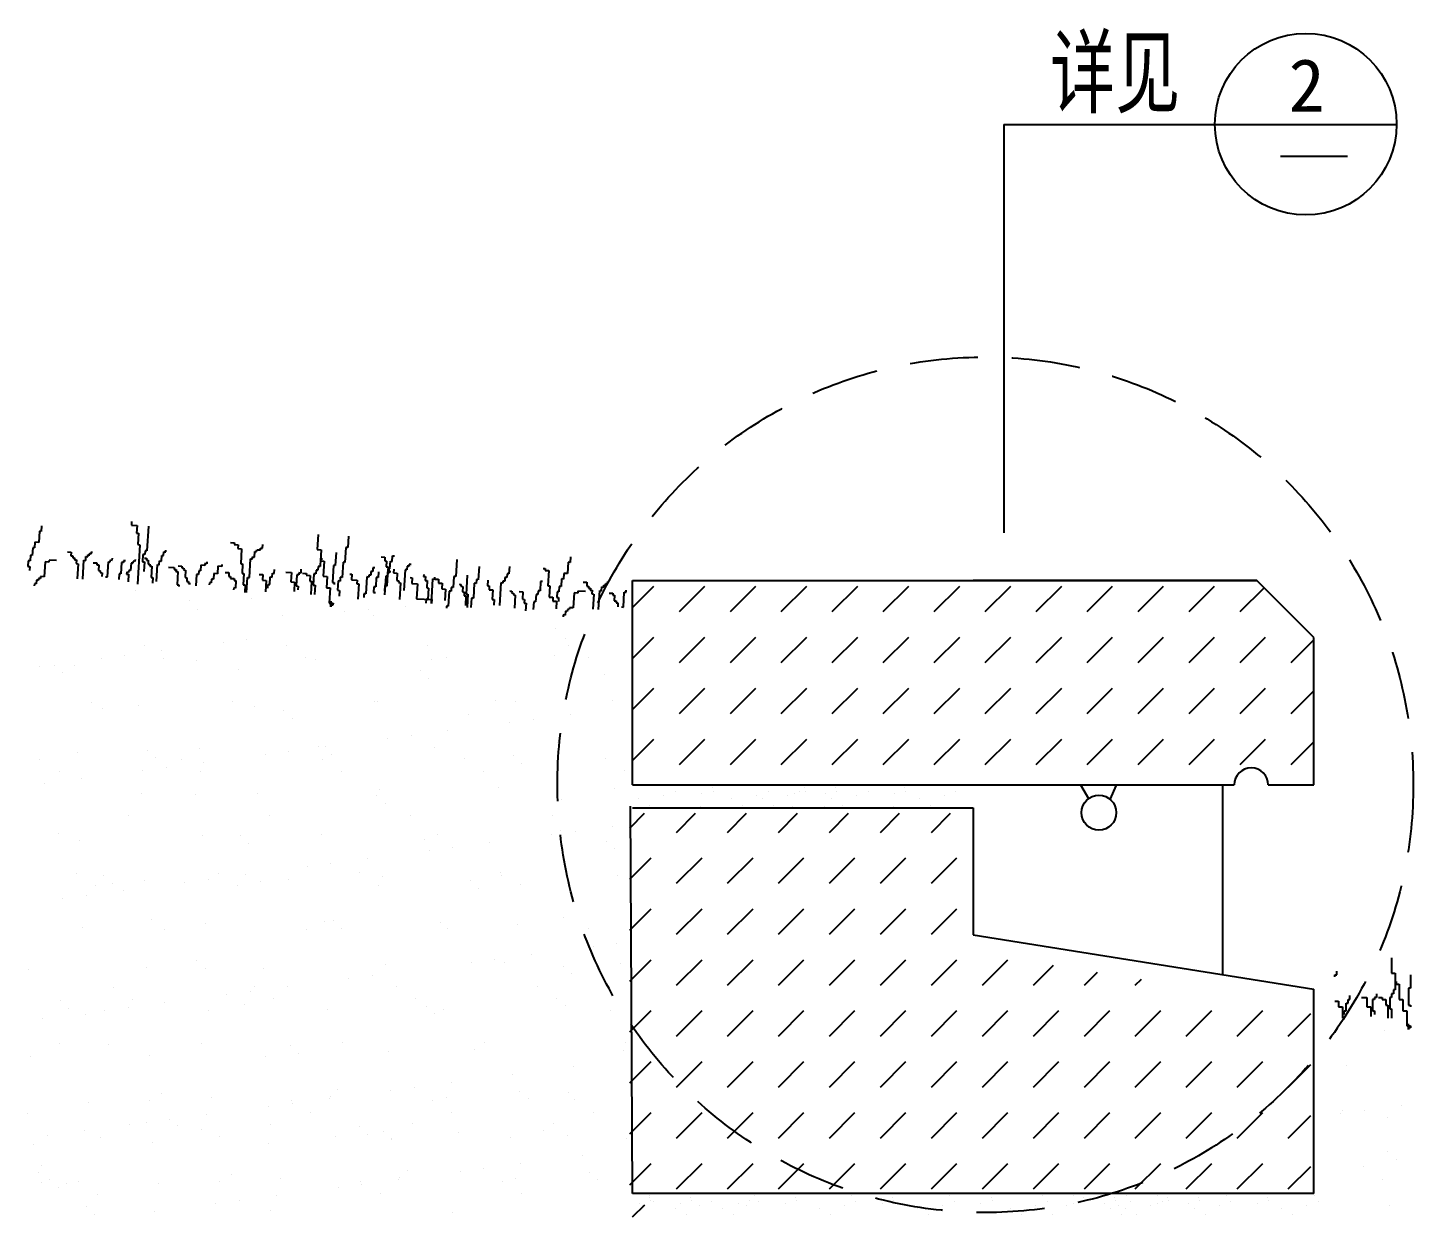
# Model space of a CAD drawing. Extents: x -43530 to -39330, y 16129 to 19047.
# Drawn here: x -41129 to -40519, y 17492 to 18015 of the extents above; entities that cross this region are included whole.
import ezdxf

# ---------------------------------------------------------------- set-up
doc = ezdxf.new("R2010")
doc.units = 0
doc.linetypes.add('DASHED', pattern=[0.75, 0.5, -0.25])
doc.layers.get('0').update_dxf_attribs({"linetype": 'CONTINUOUS'})
for name, color, linetype in [('LEVEL', 2, 'CONTINUOUS'), ('STAIR', 140, 'CONTINUOUS'), ('TEXT', 41, 'CONTINUOUS'), ('TREE', 3, 'CONTINUOUS')]:
    doc.layers.add(name, color=color, linetype=linetype)
doc.styles.add('STYLE1', font='SIMSUN.TTF', dxfattribs={"width": 0.7})

msp = doc.modelspace()

# ---------------------------------------------------------------- hatches: boundary and pattern name
at = {"layer": 'STAIR'}
h = msp.add_hatch(dxfattribs=at)
h.set_pattern_fill('DASH', color=256, scale=5, angle=45, style=0)
h.set_pattern_definition([(45, (1500, -270), (2e-15, 22.4506403), [15.875, -15.875])])
h.paths.add_polyline_path([(-40597.52, 17681.53, -1), (-40582.52, 17681.53), (-40562.52, 17681.53), (-40562.52, 17746.53), (-40587.52, 17771.53), (-40712.52, 17771.53), (-40862.52, 17771.53), (-40862.52, 17681.53)])
h = msp.add_hatch(dxfattribs=at)
h.set_pattern_fill('DASH', color=256, scale=5, angle=45, style=0)
h.set_pattern_definition([(45, (1498.758, -277.442), (2e-15, 22.4506403), [15.875, -15.875])])
h.paths.add_polyline_path([(-40713.76, 17607.96), (-40713.76, 17669.02), (-40863.76, 17669.02), (-40863.76, 17494.09), (-40563.76, 17494.09), (-40563.76, 17584.09)])

# ---------------------------------------------------------------- linework, layer by layer
at = {"color": 40, "linetype": 'BYBLOCK'}
for p, q in [((-40698.96, 17972.5), (-40698.96, 17792.67)), ((-40698.96, 17972.5), (-40526.03, 17972.5)), ((-40602.52, 17597.9), (-40602.52, 17681.53))]:
    msp.add_line(p, q, dxfattribs=at)
at = {"layer": 'LEVEL'}
for p, q in [((-40577.08, 17958.51), (-40547.61, 17958.51)), ((-40862.52, 17771.53), (-40587.52, 17771.53)), ((-40862.52, 17681.53), (-40862.52, 17771.53)), ((-40587.52, 17771.53), (-40712.52, 17771.53)), ((-40562.52, 17746.53), (-40587.52, 17771.53)), ((-40562.52, 17681.53), (-40562.52, 17746.53)), ((-40862.52, 17681.53), (-40597.52, 17681.53)), ((-40661.61, 17675.45), (-40665.08, 17681.43)), ((-40652.16, 17675.14), (-40649.32, 17681.43)), ((-40582.52, 17681.53), (-40562.52, 17681.53)), ((-40862.52, 17501.53), (-40863.34, 17672.1)), ((-40862.52, 17671.46), (-40712.52, 17671.46)), ((-40712.45, 17671.48), (-40712.52, 17615.41)), ((-40712.52, 17615.41), (-40562.52, 17591.53)), ((-40562.52, 17501.53), (-40562.52, 17591.53)), ((-40562.52, 17501.53), (-40862.52, 17501.53))]:
    msp.add_line(p, q, dxfattribs=at)
at = {"layer": 'LEVEL', "linetype": 'DASHED', "ltscale": 60}
msp.add_circle((-40707.13, 17681.59), 188.47, dxfattribs=at)
at = {"layer": 'LEVEL'}
msp.add_circle((-40657.12, 17669.31), 7.67, dxfattribs=at)
msp.add_arc((-40590.02, 17681.53), 7.5, 0, 180, dxfattribs=at)
at = {"layer": 'STAIR', "linetype": 'CONTINUOUS'}
for p, q in [((-40845.6, 17681.14), (-40845.6, 17681.14)), ((-40843.54, 17678.62), (-40843.54, 17678.62)), ((-40827.49, 17680.51), (-40827.49, 17680.51)), ((-40827.07, 17678.84), (-40827.07, 17678.84)), ((-40804.9, 17681.14), (-40804.9, 17681.14)), ((-40802.85, 17678.62), (-40802.85, 17678.62)), ((-40791.11, 17681.14), (-40791.11, 17681.14)), ((-40789.06, 17678.62), (-40789.06, 17678.62)), ((-40786.8, 17680.51), (-40786.8, 17680.51)), ((-40786.37, 17678.84), (-40786.37, 17678.84)), ((-40773, 17680.51), (-40773, 17680.51)), ((-40772.58, 17678.84), (-40772.58, 17678.84)), ((-40760.76, 17681.14), (-40760.76, 17681.14)), ((-40758.71, 17678.62), (-40758.71, 17678.62)), ((-40742.66, 17680.51), (-40742.66, 17680.51)), ((-40742.23, 17678.84), (-40742.23, 17678.84)), ((-40722.14, 17681.14), (-40722.14, 17681.14)), ((-40720.09, 17678.62), (-40720.09, 17678.62)), ((-40859.74, 17675.68), (-40859.74, 17675.68)), ((-40854.89, 17672.67), (-40854.89, 17672.67)), ((-40848.79, 17676.98), (-40848.79, 17676.98)), ((-40831.95, 17677.76), (-40831.95, 17677.76)), ((-40819.04, 17675.68), (-40819.04, 17675.68)), ((-40814.2, 17672.67), (-40814.2, 17672.67)), ((-40808.1, 17676.98), (-40808.1, 17676.98)), ((-40805.25, 17675.68), (-40805.25, 17675.68)), ((-40800.41, 17672.67), (-40800.41, 17672.67)), ((-40794.31, 17676.98), (-40794.31, 17676.98)), ((-40791.26, 17677.76), (-40791.26, 17677.76)), ((-40777.46, 17677.76), (-40777.46, 17677.76)), ((-40774.9, 17675.68), (-40774.9, 17675.68)), ((-40770.06, 17672.67), (-40770.06, 17672.67)), ((-40763.96, 17676.98), (-40763.96, 17676.98)), ((-40747.12, 17677.76), (-40747.12, 17677.76)), ((-40736.28, 17675.68), (-40736.28, 17675.68)), ((-40731.44, 17672.67), (-40731.44, 17672.67)), ((-40725.34, 17676.98), (-40725.34, 17676.98)), ((-40832.57, 17672.01), (-40832.57, 17672.01)), ((-40791.88, 17672.01), (-40791.88, 17672.01)), ((-40778.09, 17672.01), (-40778.09, 17672.01)), ((-40747.74, 17672.01), (-40747.74, 17672.01)), ((-40859.41, 17497.16), (-40859.41, 17497.16)), ((-40858.33, 17496.38), (-40858.33, 17496.38)), ((-40855.13, 17500.54), (-40855.13, 17500.54)), ((-40854.96, 17499.91), (-40854.96, 17499.91)), ((-40854.53, 17498.24), (-40854.53, 17498.24)), ((-40853.08, 17498.02), (-40853.08, 17498.02)), ((-40841.48, 17497.16), (-40841.48, 17497.16)), ((-40837.02, 17499.91), (-40837.02, 17499.91)), ((-40836.6, 17498.24), (-40836.6, 17498.24)), ((-40832.81, 17496.38), (-40832.81, 17496.38)), ((-40827.56, 17498.02), (-40827.56, 17498.02)), ((-40815.96, 17497.16), (-40815.96, 17497.16)), ((-40812.12, 17496.38), (-40812.12, 17496.38)), ((-40811.08, 17498.24), (-40811.08, 17498.24)), ((-40808.92, 17500.54), (-40808.92, 17500.54)), ((-40806.87, 17498.02), (-40806.87, 17498.02)), ((-40795.27, 17497.16), (-40795.27, 17497.16)), ((-40790.81, 17499.91), (-40790.81, 17499.91)), ((-40790.39, 17498.24), (-40790.39, 17498.24)), ((-40769.35, 17496.38), (-40769.35, 17496.38)), ((-40766.16, 17500.54), (-40766.16, 17500.54)), ((-40764.11, 17498.02), (-40764.11, 17498.02)), ((-40752.51, 17497.16), (-40752.51, 17497.16)), ((-40748.05, 17499.91), (-40748.05, 17499.91)), ((-40747.63, 17498.24), (-40747.63, 17498.24)), ((-40725.9, 17496.38), (-40725.9, 17496.38)), ((-40722.71, 17500.54), (-40722.71, 17500.54)), ((-40720.65, 17498.02), (-40720.65, 17498.02)), ((-40709.06, 17497.16), (-40709.06, 17497.16)), ((-40704.6, 17499.91), (-40704.6, 17499.91)), ((-40704.18, 17498.24), (-40704.18, 17498.24)), ((-40685.21, 17496.38), (-40685.21, 17496.38)), ((-40682.01, 17500.54), (-40682.01, 17500.54)), ((-40679.96, 17498.02), (-40679.96, 17498.02)), ((-40671.42, 17496.38), (-40671.42, 17496.38)), ((-40668.37, 17497.16), (-40668.37, 17497.16)), ((-40668.22, 17500.54), (-40668.22, 17500.54)), ((-40666.17, 17498.02), (-40666.17, 17498.02)), ((-40663.91, 17499.91), (-40663.91, 17499.91)), ((-40663.49, 17498.24), (-40663.49, 17498.24)), ((-40654.57, 17497.16), (-40654.57, 17497.16)), ((-40650.11, 17499.91), (-40650.11, 17499.91)), ((-40649.69, 17498.24), (-40649.69, 17498.24)), ((-40648.34, 17496.38), (-40648.34, 17496.38)), ((-40645.15, 17500.54), (-40645.15, 17500.54)), ((-40643.1, 17498.02), (-40643.1, 17498.02)), ((-40634.55, 17496.38), (-40634.55, 17496.38)), ((-40631.5, 17497.16), (-40631.5, 17497.16)), ((-40631.35, 17500.54), (-40631.35, 17500.54)), ((-40629.3, 17498.02), (-40629.3, 17498.02)), ((-40627.04, 17499.91), (-40627.04, 17499.91)), ((-40626.62, 17498.24), (-40626.62, 17498.24)), ((-40617.71, 17497.16), (-40617.71, 17497.16)), ((-40613.25, 17499.91), (-40613.25, 17499.91)), ((-40612.82, 17498.24), (-40612.82, 17498.24)), ((-40604.2, 17496.38), (-40604.2, 17496.38)), ((-40601.01, 17500.54), (-40601.01, 17500.54)), ((-40598.95, 17498.02), (-40598.95, 17498.02)), ((-40587.36, 17497.16), (-40587.36, 17497.16)), ((-40582.9, 17499.91), (-40582.9, 17499.91)), ((-40582.48, 17498.24), (-40582.48, 17498.24)), ((-40565.58, 17496.38), (-40565.58, 17496.38)), ((-40562.38, 17500.54), (-40562.38, 17500.54)), ((-40560.33, 17498.02), (-40560.33, 17498.02)), ((-40843.75, 17495.09), (-40843.75, 17495.09)), ((-40838.91, 17492.07), (-40838.91, 17492.07)), ((-40823.06, 17495.09), (-40823.06, 17495.09)), ((-40818.22, 17492.07), (-40818.22, 17492.07)), ((-40780.3, 17495.09), (-40780.3, 17495.09)), ((-40775.45, 17492.07), (-40775.45, 17492.07)), ((-40736.85, 17495.09), (-40736.85, 17495.09)), ((-40732, 17492.07), (-40732, 17492.07)), ((-40696.15, 17495.09), (-40696.15, 17495.09)), ((-40691.31, 17492.07), (-40691.31, 17492.07)), ((-40682.36, 17495.09), (-40682.36, 17495.09)), ((-40677.52, 17492.07), (-40677.52, 17492.07)), ((-40652.01, 17495.09), (-40652.01, 17495.09)), ((-40647.17, 17492.07), (-40647.17, 17492.07)), ((-40645.49, 17495.09), (-40645.49, 17495.09)), ((-40640.65, 17492.07), (-40640.65, 17492.07)), ((-40615.15, 17495.09), (-40615.15, 17495.09)), ((-40610.3, 17492.07), (-40610.3, 17492.07)), ((-40576.52, 17495.09), (-40576.52, 17495.09)), ((-40571.68, 17492.07), (-40571.68, 17492.07))]:
    msp.add_line(p, q, dxfattribs=at)
at = {"layer": 'STAIR'}
msp.add_line((-40862.52, 17491.19), (-40857.17, 17496.53), dxfattribs=at)
at = {"layer": 'TEXT', "linetype": 'CONTINUOUS'}
msp.add_circle((-40566.03, 17972.67), 40, dxfattribs=at)
at = {"layer": 'TREE', "linetype": 'CONTINUOUS'}
for p, q in [((-41122.77, 17795.74), (-41122.92, 17793.25)), ((-41083.14, 17797.58), (-41083.24, 17795.92)), ((-41083.24, 17795.92), (-41080.75, 17795.77)), ((-41080.75, 17795.77), (-41080.94, 17792.45)), ((-41075.76, 17795.48), (-41076.39, 17784.69)), ((-41125.7, 17788.42), (-41125.85, 17785.94)), ((-41124.04, 17788.33), (-41125.7, 17788.42)), ((-41123.75, 17793.3), (-41124.04, 17788.33)), ((-41122.92, 17793.25), (-41123.75, 17793.3)), ((-41080.94, 17792.45), (-41080.11, 17792.4)), ((-41080.11, 17792.4), (-41080.4, 17787.43)), ((-41039.51, 17788.35), (-41037.85, 17788.26)), ((-41037.85, 17788.26), (-41037.89, 17787.43)), ((-41000.96, 17791.91), (-41001.35, 17785.28)), ((-40987.67, 17791.13), (-40987.96, 17786.16)), ((-41127.7, 17782.72), (-41127.85, 17780.23)), ((-41126.87, 17782.67), (-41127.7, 17782.72)), ((-41126.68, 17785.98), (-41126.87, 17782.67)), ((-41125.85, 17785.94), (-41126.68, 17785.98)), ((-41111.43, 17784.26), (-41109.77, 17784.16)), ((-41109.77, 17784.16), (-41109.86, 17782.5)), ((-41109.86, 17782.5), (-41109.03, 17782.45)), ((-41109.03, 17782.45), (-41109.08, 17781.62)), ((-41103.32, 17780.45), (-41103.22, 17782.11)), ((-41103.22, 17782.11), (-41102.39, 17782.06)), ((-41102.39, 17782.06), (-41102.34, 17782.89)), ((-41102.34, 17782.89), (-41101.51, 17782.84)), ((-41101.51, 17782.84), (-41101.46, 17783.67)), ((-41101.46, 17783.67), (-41100.63, 17783.62)), ((-41100.63, 17783.62), (-41100.58, 17784.45)), ((-41079.57, 17787.38), (-41080.59, 17769.96)), ((-41080.4, 17787.43), (-41079.57, 17787.38)), ((-41078.15, 17783.13), (-41078.35, 17779.82)), ((-41077.32, 17783.08), (-41078.15, 17783.13)), ((-41077.23, 17784.74), (-41077.32, 17783.08)), ((-41076.39, 17784.69), (-41077.23, 17784.74)), ((-41069.99, 17780.16), (-41069.85, 17782.65)), ((-41069.85, 17782.65), (-41069.02, 17782.6)), ((-41069.02, 17782.6), (-41068.92, 17784.26)), ((-41068.92, 17784.26), (-41068.09, 17784.21)), ((-41068.09, 17784.21), (-41068.04, 17785.04)), ((-41037.89, 17787.43), (-41036.23, 17787.33)), ((-41036.23, 17787.33), (-41036.33, 17785.67)), ((-41036.33, 17785.67), (-41034.67, 17785.57)), ((-41034.67, 17785.57), (-41035.06, 17778.94)), ((-41029.05, 17781.91), (-41028.9, 17784.4)), ((-41028.9, 17784.4), (-41028.07, 17784.35)), ((-41028.07, 17784.35), (-41028.02, 17785.18)), ((-41028.02, 17785.18), (-41026.36, 17785.08)), ((-41026.36, 17785.08), (-41026.31, 17785.91)), ((-41026.31, 17785.91), (-41025.48, 17785.87)), ((-41025.48, 17785.87), (-41025.39, 17787.52)), ((-41001.35, 17785.28), (-40999.69, 17785.18)), ((-40999.69, 17785.18), (-40999.98, 17780.21)), ((-40993.09, 17783.96), (-40993.43, 17778.16)), ((-40988.79, 17786.21), (-40989.18, 17779.57)), ((-40987.96, 17786.16), (-40988.79, 17786.21)), ((-40968.32, 17780.01), (-40968.17, 17782.5)), ((-40968.17, 17782.5), (-40967.34, 17782.45)), ((-41128.68, 17780.28), (-41128.83, 17777.79)), ((-41128.83, 17777.79), (-41128, 17777.74)), ((-41127.85, 17780.23), (-41128.68, 17780.28)), ((-41128, 17777.74), (-41128.09, 17776.08)), ((-41121.21, 17779.84), (-41121.6, 17773.2)), ((-41119.54, 17779.74), (-41121.21, 17779.84)), ((-41119.5, 17780.57), (-41119.54, 17779.74)), ((-41116.17, 17780.37), (-41119.5, 17780.57)), ((-41109.08, 17781.62), (-41108.25, 17781.57)), ((-41108.25, 17781.57), (-41108.3, 17780.74)), ((-41108.3, 17780.74), (-41107.47, 17780.69)), ((-41107.47, 17780.69), (-41107.57, 17779.04)), ((-41107.57, 17779.04), (-41106.74, 17778.99)), ((-41106.74, 17778.99), (-41107.13, 17772.35)), ((-41104.63, 17772.2), (-41104.15, 17780.5)), ((-41104.15, 17780.5), (-41103.32, 17780.45)), ((-41100.04, 17779.43), (-41098.38, 17779.33)), ((-41098.38, 17779.33), (-41098.43, 17778.5)), ((-41098.43, 17778.5), (-41097.6, 17778.45)), ((-41097.6, 17778.45), (-41097.74, 17775.96)), ((-41093.74, 17773.23), (-41093.35, 17779.86)), ((-41093.35, 17779.86), (-41092.52, 17779.82)), ((-41092.52, 17779.82), (-41092.47, 17780.65)), ((-41092.47, 17780.65), (-41091.64, 17780.6)), ((-41091.64, 17780.6), (-41091.59, 17781.43)), ((-41087.53, 17779.52), (-41087.83, 17774.55)), ((-41086.7, 17779.47), (-41087.53, 17779.52)), ((-41086.65, 17780.3), (-41086.7, 17779.47)), ((-41085.82, 17780.25), (-41086.65, 17780.3)), ((-41084.41, 17776.01), (-41084.45, 17775.18)), ((-41083.58, 17775.96), (-41084.41, 17776.01)), ((-41083.38, 17779.28), (-41083.58, 17775.96)), ((-41082.55, 17779.23), (-41083.38, 17779.28)), ((-41082.5, 17780.06), (-41082.55, 17779.23)), ((-41081.67, 17780.01), (-41082.5, 17780.06)), ((-41081.62, 17780.84), (-41081.67, 17780.01)), ((-41078.35, 17779.82), (-41077.52, 17779.77)), ((-41077.52, 17779.77), (-41077.76, 17775.62)), ((-41077.42, 17781.43), (-41076.59, 17781.38)), ((-41076.59, 17781.38), (-41076.64, 17780.55)), ((-41076.64, 17780.55), (-41075.81, 17780.5)), ((-41075.81, 17780.5), (-41075.91, 17778.84)), ((-41075.91, 17778.84), (-41075.07, 17778.79)), ((-41075.07, 17778.79), (-41075.12, 17777.96)), ((-41075.12, 17777.96), (-41074.29, 17777.91)), ((-41074.29, 17777.91), (-41074.59, 17772.94)), ((-41072.19, 17771.13), (-41071.75, 17778.6)), ((-41071.75, 17778.6), (-41070.92, 17778.55)), ((-41070.92, 17778.55), (-41070.82, 17780.21)), ((-41070.82, 17780.21), (-41069.99, 17780.16)), ((-41066.82, 17777.47), (-41064.33, 17777.33)), ((-41064.33, 17777.33), (-41064.37, 17776.5)), ((-41064.37, 17776.5), (-41063.54, 17776.45)), ((-41063.54, 17776.45), (-41063.59, 17775.62)), ((-41062.62, 17778.06), (-41060.95, 17777.96)), ((-41060.95, 17777.96), (-41061, 17777.13)), ((-41061, 17777.13), (-41060.17, 17777.08)), ((-41060.17, 17777.08), (-41060.22, 17776.25)), ((-41060.22, 17776.25), (-41059.39, 17776.21)), ((-41059.39, 17776.21), (-41059.59, 17772.89)), ((-41052.6, 17778.3), (-41052.75, 17775.81)), ((-41050.94, 17778.21), (-41052.6, 17778.3)), ((-41050.89, 17779.03), (-41050.94, 17778.21)), ((-41050.06, 17778.99), (-41050.89, 17779.03)), ((-41050.01, 17779.82), (-41050.06, 17778.99)), ((-41045.12, 17777.86), (-41045.32, 17774.55)), ((-41043.46, 17777.77), (-41045.12, 17777.86)), ((-41043.41, 17778.6), (-41043.46, 17777.77)), ((-41035.06, 17778.94), (-41034.23, 17778.89)), ((-41034.23, 17778.89), (-41034.47, 17774.74)), ((-41031.25, 17772.89), (-41030.76, 17781.18)), ((-41030.76, 17781.18), (-41029.93, 17781.13)), ((-41029.93, 17781.13), (-41029.88, 17781.96)), ((-41029.88, 17781.96), (-41029.05, 17781.91)), ((-41020.3, 17774.74), (-41020.21, 17776.4)), ((-41008.53, 17776.55), (-41008.63, 17774.89)), ((-41001.88, 17776.16), (-41001.98, 17774.5)), ((-41001.05, 17776.11), (-41001.88, 17776.16)), ((-41000.96, 17777.77), (-41001.05, 17776.11)), ((-41000.12, 17777.72), (-41000.96, 17777.77)), ((-40999.93, 17781.03), (-41000.12, 17777.72)), ((-40999.98, 17780.21), (-40998.32, 17780.11)), ((-40999.1, 17780.99), (-40999.93, 17781.03)), ((-40998.32, 17780.11), (-40998.71, 17773.47)), ((-40994.26, 17778.2), (-40994.7, 17770.74)), ((-40993.43, 17778.16), (-40994.26, 17778.2)), ((-40990.01, 17779.62), (-40990.4, 17772.98)), ((-40989.18, 17779.57), (-40990.01, 17779.62)), ((-40976.82, 17777.18), (-40976.92, 17775.52)), ((-40975.99, 17777.13), (-40976.82, 17777.18)), ((-40973.2, 17781.96), (-40971.54, 17781.86)), ((-40971.54, 17781.86), (-40971.64, 17780.2)), ((-40971.64, 17780.2), (-40970.81, 17780.16)), ((-40970.81, 17780.16), (-40970.96, 17777.67)), ((-40970.96, 17777.67), (-40970.13, 17777.62)), ((-40970.61, 17769.32), (-40970.17, 17776.79)), ((-40970.13, 17777.62), (-40970.22, 17775.96)), ((-40970.17, 17776.79), (-40969.34, 17776.74)), ((-40969.34, 17776.74), (-40969.15, 17780.06)), ((-40969.15, 17780.06), (-40968.32, 17780.01)), ((-40967.68, 17776.64), (-40967.78, 17774.98)), ((-40962.7, 17776.35), (-40963.23, 17767.23)), ((-40961.87, 17776.3), (-40962.7, 17776.35)), ((-40961.77, 17777.96), (-40961.87, 17776.3)), ((-40960.94, 17777.91), (-40961.77, 17777.96)), ((-40960.89, 17778.74), (-40960.94, 17777.91)), ((-40960.06, 17778.69), (-40960.89, 17778.74)), ((-40939.93, 17780.84), (-40940.37, 17773.37)), ((-40930.11, 17777.76), (-40930.45, 17771.96)), ((-40916.77, 17777.81), (-40916.97, 17774.5)), ((-40901.82, 17776.94), (-40900.99, 17776.89)), ((-40900.99, 17776.89), (-40901.04, 17776.06)), ((-40901.04, 17776.06), (-40899.38, 17775.96)), ((-40890.83, 17779.62), (-40891.12, 17774.64)), ((-40890, 17779.57), (-40890.83, 17779.62)), ((-40889.85, 17782.06), (-40890, 17779.57)), ((-41125.94, 17770.13), (-41125.99, 17769.3)), ((-41125.11, 17770.08), (-41125.94, 17770.13)), ((-41125.02, 17771.74), (-41125.11, 17770.08)), ((-41124.18, 17771.69), (-41125.02, 17771.74)), ((-41124.14, 17772.52), (-41124.18, 17771.69)), ((-41123.31, 17772.47), (-41124.14, 17772.52)), ((-41123.26, 17773.3), (-41123.31, 17772.47)), ((-41121.6, 17773.2), (-41123.26, 17773.3)), ((-41097.74, 17775.96), (-41096.91, 17775.91)), ((-41096.91, 17775.91), (-41096.96, 17775.08)), ((-41096.96, 17775.08), (-41096.13, 17775.03)), ((-41096.13, 17775.03), (-41096.23, 17773.38)), ((-41094.57, 17773.28), (-41093.74, 17773.23)), ((-41088.66, 17774.6), (-41088.8, 17772.11)), ((-41087.83, 17774.55), (-41088.66, 17774.6)), ((-41085.29, 17775.23), (-41085.33, 17774.4)), ((-41085.33, 17774.4), (-41084.5, 17774.35)), ((-41084.45, 17775.18), (-41085.29, 17775.23)), ((-41084.5, 17774.35), (-41084.7, 17771.03)), ((-41074.59, 17772.94), (-41073.75, 17772.89)), ((-41073.75, 17772.89), (-41073.9, 17770.4)), ((-41063.59, 17775.62), (-41062.76, 17775.57)), ((-41062.76, 17775.57), (-41063.1, 17769.76)), ((-41059.59, 17772.89), (-41058.76, 17772.84)), ((-41058.76, 17772.84), (-41058.85, 17771.18)), ((-41058.85, 17771.18), (-41058.02, 17771.13)), ((-41058.02, 17771.13), (-41058.07, 17770.3)), ((-41058.07, 17770.3), (-41057.24, 17770.25)), ((-41054.5, 17774.25), (-41054.8, 17769.28)), ((-41053.67, 17774.2), (-41054.5, 17774.25)), ((-41053.58, 17775.86), (-41053.67, 17774.2)), ((-41052.75, 17775.81), (-41053.58, 17775.86)), ((-41048.88, 17770.59), (-41048.93, 17769.76)), ((-41048.05, 17770.55), (-41048.88, 17770.59)), ((-41047.96, 17772.2), (-41048.05, 17770.55)), ((-41047.13, 17772.16), (-41047.96, 17772.2)), ((-41046.98, 17774.64), (-41047.13, 17772.16)), ((-41045.32, 17774.55), (-41046.98, 17774.64)), ((-41041.95, 17775.18), (-41040.29, 17775.08)), ((-41040.29, 17775.08), (-41040.38, 17773.42)), ((-41040.38, 17773.42), (-41039.55, 17773.37)), ((-41039.55, 17773.37), (-41039.6, 17772.55)), ((-41039.6, 17772.55), (-41037.94, 17772.45)), ((-41037.94, 17772.45), (-41037.99, 17771.62)), ((-41037.99, 17771.62), (-41037.16, 17771.57)), ((-41037.16, 17771.57), (-41037.35, 17768.25)), ((-41034.47, 17774.74), (-41033.64, 17774.69)), ((-41033.64, 17774.69), (-41033.93, 17769.72)), ((-41032.47, 17766.3), (-41032.08, 17772.94)), ((-41032.08, 17772.94), (-41031.25, 17772.89)), ((-41027, 17774.3), (-41025.34, 17774.2)), ((-41025.34, 17774.2), (-41025.48, 17771.72)), ((-41025.48, 17771.72), (-41023.82, 17771.62)), ((-41023.82, 17771.62), (-41024.11, 17766.64)), ((-41023.18, 17768.25), (-41023.09, 17769.91)), ((-41023.09, 17769.91), (-41022.26, 17769.86)), ((-41022.26, 17769.86), (-41022.06, 17773.18)), ((-41022.06, 17773.18), (-41021.23, 17773.13)), ((-41021.23, 17773.13), (-41021.13, 17774.79)), ((-41021.13, 17774.79), (-41020.3, 17774.74)), ((-41015.27, 17775.28), (-41012.78, 17775.13)), ((-41012.78, 17775.13), (-41013.02, 17770.98)), ((-41013.02, 17770.98), (-41011.36, 17770.89)), ((-41011.36, 17770.89), (-41011.6, 17766.74)), ((-41010.34, 17774.16), (-41010.63, 17769.18)), ((-41009.51, 17774.11), (-41010.34, 17774.16)), ((-41009.46, 17774.94), (-41009.51, 17774.11)), ((-41008.63, 17774.89), (-41009.46, 17774.94)), ((-41007.8, 17774.84), (-41006.13, 17774.74)), ((-41006.13, 17774.74), (-41006.18, 17773.91)), ((-41006.18, 17773.91), (-41004.52, 17773.81)), ((-41004.52, 17773.81), (-41004.67, 17771.33)), ((-41004.67, 17771.33), (-41003.84, 17771.28)), ((-41003.84, 17771.28), (-41004.18, 17765.47)), ((-41002.81, 17774.55), (-41003.1, 17769.57)), ((-41001.98, 17774.5), (-41002.81, 17774.55)), ((-40998.71, 17773.47), (-40997.05, 17773.37)), ((-40997.05, 17773.37), (-40997.34, 17768.4)), ((-40994.7, 17770.74), (-40993.87, 17770.69)), ((-40993.87, 17770.69), (-40993.92, 17769.86)), ((-40992.16, 17771.42), (-40992.4, 17767.28)), ((-40991.33, 17771.37), (-40992.16, 17771.42)), ((-40991.23, 17773.03), (-40991.33, 17771.37)), ((-40990.4, 17772.98), (-40991.23, 17773.03)), ((-40986.98, 17774.45), (-40986.15, 17774.4)), ((-40986.15, 17774.4), (-40986.3, 17771.91)), ((-40986.3, 17771.91), (-40983.81, 17771.76)), ((-40983.81, 17771.76), (-40983.9, 17770.11)), ((-40983.9, 17770.11), (-40983.07, 17770.06)), ((-40983.07, 17770.06), (-40983.46, 17763.42)), ((-40979.55, 17773.18), (-40979.99, 17765.71)), ((-40978.72, 17773.13), (-40979.55, 17773.18)), ((-40978.68, 17773.96), (-40978.72, 17773.13)), ((-40977.84, 17773.91), (-40978.68, 17773.96)), ((-40977.75, 17775.57), (-40977.84, 17773.91)), ((-40976.92, 17775.52), (-40977.75, 17775.57)), ((-40975.4, 17772.94), (-40975.64, 17768.79)), ((-40974.57, 17772.89), (-40975.4, 17772.94)), ((-40974.42, 17775.37), (-40974.57, 17772.89)), ((-40971.2, 17773.52), (-40971.69, 17765.23)), ((-40970.37, 17773.47), (-40971.2, 17773.52)), ((-40970.27, 17775.13), (-40970.37, 17773.47)), ((-40969.44, 17775.08), (-40970.27, 17775.13)), ((-40970.22, 17775.96), (-40969.39, 17775.91)), ((-40969.39, 17775.91), (-40969.44, 17775.08)), ((-40967.78, 17774.98), (-40966.12, 17774.89)), ((-40966.12, 17774.89), (-40966.31, 17771.57)), ((-40966.31, 17771.57), (-40965.48, 17771.52)), ((-40965.48, 17771.52), (-40965.53, 17770.69)), ((-40965.53, 17770.69), (-40964.7, 17770.64)), ((-40964.7, 17770.64), (-40965.14, 17763.18)), ((-40960.4, 17772.89), (-40959.57, 17772.84)), ((-40959.57, 17772.84), (-40959.72, 17770.35)), ((-40959.72, 17770.35), (-40957.23, 17770.2)), ((-40957.23, 17770.2), (-40957.62, 17763.57)), ((-40954.49, 17774.2), (-40954.54, 17773.37)), ((-40954.54, 17773.37), (-40953.71, 17773.33)), ((-40953.71, 17773.33), (-40953.81, 17771.67)), ((-40953.81, 17771.67), (-40952.98, 17771.62)), ((-40952.98, 17771.62), (-40953.17, 17768.3)), ((-40951.07, 17761.52), (-40950.43, 17772.3)), ((-40950.43, 17772.3), (-40949.6, 17772.25)), ((-40949.6, 17772.25), (-40949.56, 17773.08)), ((-40949.6, 17772.25), (-40947.94, 17772.15)), ((-40947.94, 17772.15), (-40948.04, 17770.5)), ((-40948.04, 17770.5), (-40946.38, 17770.4)), ((-40946.38, 17770.4), (-40946.52, 17767.91)), ((-40941.2, 17773.42), (-40941.49, 17768.45)), ((-40940.37, 17773.37), (-40941.2, 17773.42)), ((-40938.9, 17769.96), (-40938.07, 17769.91)), ((-40938.07, 17769.91), (-40938.12, 17769.08)), ((-40935.34, 17773.91), (-40935.82, 17765.62)), ((-40932.21, 17770.4), (-40932.6, 17763.76)), ((-40931.38, 17770.35), (-40932.21, 17770.4)), ((-40931.28, 17772.01), (-40931.38, 17770.35)), ((-40930.45, 17771.96), (-40931.28, 17772.01)), ((-40926.3, 17771.72), (-40926.44, 17769.23)), ((-40920.53, 17770.54), (-40921.12, 17760.59)), ((-40919.7, 17770.5), (-40920.53, 17770.54)), ((-40919.65, 17771.32), (-40919.7, 17770.5)), ((-40918.82, 17771.28), (-40919.65, 17771.32)), ((-40918.73, 17772.93), (-40918.82, 17771.28)), ((-40917.89, 17772.89), (-40918.73, 17772.93)), ((-40917.8, 17774.54), (-40917.89, 17772.89)), ((-40916.97, 17774.5), (-40917.8, 17774.54)), ((-40902.99, 17771.18), (-40903.24, 17767.03)), ((-40902.16, 17771.13), (-40902.99, 17771.18)), ((-40899.38, 17775.96), (-40899.77, 17769.32)), ((-40893.76, 17772.3), (-40893.95, 17768.98)), ((-40892.93, 17772.25), (-40893.76, 17772.3)), ((-40892.78, 17774.74), (-40892.93, 17772.25)), ((-40891.12, 17774.64), (-40892.78, 17774.74)), ((-40884.23, 17770.91), (-40882.57, 17770.81)), ((-40882.57, 17770.81), (-40882.67, 17769.15)), ((-40874.31, 17769.49), (-40874.27, 17770.32)), ((-40874.27, 17770.32), (-40873.43, 17770.27)), ((-40873.43, 17770.27), (-40873.39, 17771.1)), ((-41081.6, 17767.11), (-41081.6, 17767.11)), ((-41063.1, 17769.76), (-41062.27, 17769.72)), ((-41062.27, 17769.72), (-41062.32, 17768.89)), ((-41038.18, 17768.3), (-41038.23, 17767.47)), ((-41037.35, 17768.25), (-41038.18, 17768.3)), ((-41033.93, 17769.72), (-41033.1, 17769.67)), ((-41033.1, 17769.67), (-41033.3, 17766.35)), ((-41030.54, 17763.86), (-41030.54, 17763.86)), ((-41010.63, 17769.18), (-41009.8, 17769.13)), ((-41009.8, 17769.13), (-41009.89, 17767.47)), ((-41003.1, 17769.57), (-41002.27, 17769.52)), ((-41002.27, 17769.52), (-41002.52, 17765.37)), ((-40997.34, 17768.4), (-40995.68, 17768.3)), ((-40995.68, 17768.3), (-40996.07, 17761.67)), ((-40992.4, 17767.28), (-40991.57, 17767.23)), ((-40991.57, 17767.23), (-40991.72, 17764.74)), ((-40980.82, 17765.76), (-40980.92, 17764.1)), ((-40979.99, 17765.71), (-40980.82, 17765.76)), ((-40976.48, 17768.84), (-40976.62, 17766.35)), ((-40976.62, 17766.35), (-40975.79, 17766.3)), ((-40975.64, 17768.79), (-40976.48, 17768.84)), ((-40971.59, 17766.89), (-40971.44, 17769.37)), ((-40971.44, 17769.37), (-40970.61, 17769.32)), ((-40953.17, 17768.3), (-40952.34, 17768.25)), ((-40952.34, 17768.25), (-40952.63, 17763.27)), ((-40946.52, 17767.91), (-40944.86, 17767.81)), ((-40944.86, 17767.81), (-40945.16, 17762.84)), ((-40943.25, 17766.89), (-40943.64, 17760.25)), ((-40942.42, 17766.84), (-40943.25, 17766.89)), ((-40942.32, 17768.5), (-40942.42, 17766.84)), ((-40941.49, 17768.45), (-40942.32, 17768.5)), ((-40938.12, 17769.08), (-40937.29, 17769.03)), ((-40937.29, 17769.03), (-40937.44, 17766.54)), ((-40937.44, 17766.54), (-40936.61, 17766.49)), ((-40936.61, 17766.49), (-40936.7, 17764.84)), ((-40936.7, 17764.84), (-40935.87, 17764.79)), ((-40935.87, 17764.79), (-40936.12, 17760.64)), ((-40935.82, 17765.62), (-40934.99, 17765.57)), ((-40934.99, 17765.57), (-40935.33, 17759.76)), ((-40933.43, 17763.81), (-40933.67, 17759.66)), ((-40932.6, 17763.76), (-40933.43, 17763.81)), ((-40926.44, 17769.23), (-40925.61, 17769.18)), ((-40925.61, 17769.18), (-40925.71, 17767.52)), ((-40925.71, 17767.52), (-40924.05, 17767.42)), ((-40924.05, 17767.42), (-40924.29, 17763.27)), ((-40916.57, 17766.98), (-40915.74, 17766.93)), ((-40915.74, 17766.93), (-40915.79, 17766.1)), ((-40915.79, 17766.1), (-40914.96, 17766.06)), ((-40914.96, 17766.06), (-40915.01, 17765.23)), ((-40915.01, 17765.23), (-40914.18, 17765.18)), ((-40914.18, 17765.18), (-40914.52, 17759.37)), ((-40912.42, 17766.74), (-40910.76, 17766.64)), ((-40910.76, 17766.64), (-40910.96, 17763.32)), ((-40904.99, 17765.47), (-40905.19, 17762.15)), ((-40904.16, 17765.42), (-40904.99, 17765.47)), ((-40904.07, 17767.08), (-40904.16, 17765.42)), ((-40903.24, 17767.03), (-40904.07, 17767.08)), ((-40899.77, 17769.32), (-40898.94, 17769.28)), ((-40898.94, 17769.28), (-40899.23, 17764.3)), ((-40899.23, 17764.3), (-40897.57, 17764.2)), ((-40897.57, 17764.2), (-40897.67, 17762.54)), ((-40895.76, 17766.59), (-40895.91, 17764.1)), ((-40895.91, 17764.1), (-40895.08, 17764.05)), ((-40894.93, 17766.54), (-40895.76, 17766.59)), ((-40895.08, 17764.05), (-40895.17, 17762.4)), ((-40894.78, 17769.03), (-40894.93, 17766.54)), ((-40893.95, 17768.98), (-40894.78, 17769.03)), ((-40888.28, 17766.15), (-40888.67, 17759.52)), ((-40886.62, 17766.06), (-40888.28, 17766.15)), ((-40886.57, 17766.88), (-40886.62, 17766.06)), ((-40883.25, 17766.69), (-40886.57, 17766.88)), ((-40882.67, 17769.15), (-40881.84, 17769.1)), ((-40881.84, 17769.1), (-40881.89, 17768.27)), ((-40881.89, 17768.27), (-40881.06, 17768.22)), ((-40881.06, 17768.22), (-40881.11, 17767.4)), ((-40881.11, 17767.4), (-40880.27, 17767.35)), ((-40880.27, 17767.35), (-40880.37, 17765.69)), ((-40880.37, 17765.69), (-40879.54, 17765.64)), ((-40879.54, 17765.64), (-40879.93, 17759)), ((-40877.44, 17758.86), (-40876.95, 17767.15)), ((-40876.95, 17767.15), (-40876.12, 17767.1)), ((-40876.12, 17767.1), (-40876.02, 17768.76)), ((-40876.02, 17768.76), (-40875.19, 17768.71)), ((-40875.19, 17768.71), (-40875.14, 17769.54)), ((-40875.14, 17769.54), (-40874.31, 17769.49)), ((-40872.85, 17766.08), (-40871.19, 17765.98)), ((-40871.19, 17765.98), (-40871.24, 17765.15)), ((-40871.24, 17765.15), (-40870.4, 17765.1)), ((-40870.4, 17765.1), (-40870.55, 17762.61)), ((-40866.54, 17759.88), (-40866.15, 17766.52)), ((-40866.15, 17766.52), (-40865.32, 17766.47)), ((-40865.32, 17766.47), (-40865.27, 17767.3)), ((-41057.45, 17762.57), (-41057.45, 17762.57)), ((-41053.97, 17758.98), (-41053.97, 17758.98)), ((-40996.07, 17761.67), (-40994.41, 17761.57)), ((-40995.33, 17759.96), (-40995.19, 17762.45)), ((-40995.28, 17760.79), (-40995.33, 17759.96)), ((-40994.45, 17760.74), (-40995.28, 17760.79)), ((-40994.41, 17761.57), (-40994.45, 17760.74)), ((-40989.45, 17758.1), (-40989.45, 17758.1)), ((-40978.97, 17758.86), (-40978.97, 17758.86)), ((-40962.62, 17760.04), (-40962.62, 17760.04)), ((-40957.62, 17763.57), (-40950.97, 17763.18)), ((-40953.46, 17763.32), (-40953.56, 17761.66)), ((-40952.63, 17763.27), (-40953.46, 17763.32)), ((-40950.97, 17763.18), (-40951.07, 17761.52)), ((-40944.47, 17760.3), (-40944.52, 17759.47)), ((-40943.64, 17760.25), (-40944.47, 17760.3)), ((-40924.29, 17763.27), (-40923.46, 17763.23)), ((-40923.46, 17763.23), (-40923.61, 17760.74)), ((-40910.96, 17763.32), (-40910.12, 17763.27)), ((-40910.12, 17763.27), (-40910.22, 17761.62)), ((-40910.22, 17761.62), (-40909.39, 17761.57)), ((-40909.39, 17761.57), (-40909.59, 17758.25)), ((-40906.02, 17762.2), (-40906.21, 17758.88)), ((-40905.19, 17762.15), (-40906.02, 17762.2)), ((-40897.67, 17762.54), (-40896, 17762.44)), ((-40896, 17762.44), (-40896.2, 17759.13)), ((-40892.09, 17758.05), (-40892.19, 17756.39)), ((-40891.26, 17758), (-40892.09, 17758.05)), ((-40891.22, 17758.83), (-40891.26, 17758)), ((-40890.38, 17758.79), (-40891.22, 17758.83)), ((-40890.34, 17759.61), (-40890.38, 17758.79)), ((-40888.67, 17759.52), (-40890.34, 17759.61)), ((-40870.55, 17762.61), (-40869.72, 17762.57)), ((-40869.72, 17762.57), (-40869.77, 17761.74)), ((-40869.77, 17761.74), (-40868.94, 17761.69)), ((-40868.94, 17761.69), (-40869.04, 17760.03)), ((-40867.37, 17759.93), (-40866.54, 17759.88)), ((-41016.78, 17756.12), (-41016.78, 17756.12)), ((-40976.48, 17756.04), (-40976.48, 17756.04)), ((-40893.02, 17756.44), (-40893.07, 17755.61)), ((-40892.19, 17756.39), (-40893.02, 17756.44)), ((-41032.35, 17745.71), (-41032.35, 17745.71)), ((-40896.63, 17750.66), (-40896.63, 17750.66)), ((-40892.15, 17746.06), (-40892.15, 17746.06)), ((-41077.37, 17742.82), (-41077.37, 17742.82)), ((-41069.93, 17740.76), (-41069.93, 17740.76)), ((-41042.76, 17744.34), (-41042.76, 17744.34)), ((-41015.08, 17742.94), (-41015.08, 17742.94)), ((-40952.8, 17743.05), (-40952.8, 17743.05)), ((-40890.52, 17743.16), (-40890.52, 17743.16)), ((-41123.76, 17733.67), (-41123.76, 17733.67)), ((-41117.19, 17734.35), (-41117.19, 17734.35)), ((-41108.42, 17734.31), (-41108.42, 17734.31)), ((-41096.6, 17737.25), (-41096.6, 17737.25)), ((-41086.18, 17738.62), (-41086.18, 17738.62)), ((-41068.93, 17737.45), (-41068.93, 17737.45)), ((-41054.4, 17736.26), (-41054.4, 17736.26)), ((-41006.65, 17737.56), (-41006.65, 17737.56)), ((-41002.05, 17736.93), (-41002.05, 17736.93)), ((-40950.89, 17736.68), (-40950.89, 17736.68)), ((-40944.37, 17737.68), (-40944.37, 17737.68)), ((-40896.87, 17738.63), (-40896.87, 17738.63)), ((-40882.08, 17737.79), (-40882.08, 17737.79)), ((-41113.51, 17730.97), (-41113.51, 17730.97)), ((-41035.99, 17732.58), (-41035.99, 17732.58)), ((-40955.96, 17731.89), (-40955.96, 17731.89)), ((-40952.27, 17728.51), (-40952.27, 17728.51)), ((-40874.75, 17730.12), (-40874.75, 17730.12)), ((-41100.85, 17718), (-41100.85, 17718)), ((-41096.11, 17715.02), (-41096.11, 17715.02)), ((-41080.19, 17716.47), (-41080.19, 17716.47)), ((-41038.57, 17718.11), (-41038.57, 17718.11)), ((-41029.03, 17716.23), (-41029.03, 17716.23)), ((-40976.29, 17718.22), (-40976.29, 17718.22)), ((-40975.01, 17718.17), (-40975.01, 17718.17)), ((-40922.66, 17718.84), (-40922.66, 17718.84)), ((-40914, 17718.34), (-40914, 17718.34)), ((-40871.5, 17718.6), (-40871.5, 17718.6)), ((-41016.08, 17714.34), (-41016.08, 17714.34)), ((-41012.39, 17710.96), (-41012.39, 17710.96)), ((-40934.87, 17712.57), (-40934.87, 17712.57)), ((-40916.65, 17709.16), (-40916.65, 17709.16)), ((-40906.24, 17710.53), (-40906.24, 17710.53)), ((-40889.98, 17712.67), (-40889.98, 17712.67)), ((-40960.07, 17703.44), (-40960.07, 17703.44)), ((-40943.81, 17705.58), (-40943.81, 17705.58)), ((-41076.2, 17696.78), (-41076.2, 17696.78)), ((-41053.14, 17697.72), (-41053.14, 17697.72)), ((-41000.79, 17698.39), (-41000.79, 17698.39)), ((-40997.65, 17698.49), (-40997.65, 17698.49)), ((-40970.48, 17702.07), (-40970.48, 17702.07)), ((-40949.63, 17698.14), (-40949.63, 17698.14)), ((-40895.61, 17700.09), (-40895.61, 17700.09)), ((-41123.5, 17692.63), (-41123.5, 17692.63)), ((-41107.16, 17695.77), (-41107.16, 17695.77)), ((-41072.52, 17693.4), (-41072.52, 17693.4)), ((-41061.21, 17692.74), (-41061.21, 17692.74)), ((-41051.49, 17691.41), (-41051.49, 17691.41)), ((-41024.32, 17694.98), (-41024.32, 17694.98)), ((-41013.91, 17696.35), (-41013.91, 17696.35)), ((-40998.93, 17692.86), (-40998.93, 17692.86)), ((-40994.99, 17695.01), (-40994.99, 17695.01)), ((-40936.65, 17692.97), (-40936.65, 17692.97)), ((-40914.96, 17694.33), (-40914.96, 17694.33)), ((-40911.28, 17690.95), (-40911.28, 17690.95)), ((-40874.37, 17693.08), (-40874.37, 17693.08)), ((-41115.06, 17687.26), (-41115.06, 17687.26)), ((-41078.16, 17687.9), (-41078.16, 17687.9)), ((-41067.74, 17689.27), (-41067.74, 17689.27)), ((-41052.78, 17687.37), (-41052.78, 17687.37)), ((-40990.5, 17687.48), (-40990.5, 17687.48)), ((-40928.21, 17687.6), (-40928.21, 17687.6)), ((-40865.93, 17687.71), (-40865.93, 17687.71)), ((-41121.58, 17682.18), (-41121.58, 17682.18)), ((-41105.32, 17684.32), (-41105.32, 17684.32)), ((-40973.75, 17679.64), (-40973.75, 17679.64)), ((-40921.4, 17680.3), (-40921.4, 17680.3)), ((-40870.24, 17680.06), (-40870.24, 17680.06)), ((-41078.93, 17677.94), (-41078.93, 17677.94)), ((-41055.12, 17677.46), (-41055.12, 17677.46)), ((-41027.77, 17677.69), (-41027.77, 17677.69)), ((-40975.09, 17676.77), (-40975.09, 17676.77)), ((-40971.4, 17673.4), (-40971.4, 17673.4)), ((-40893.88, 17675), (-40893.88, 17675)), ((-41084.7, 17667.91), (-41084.7, 17667.91)), ((-41022.42, 17668.03), (-41022.42, 17668.03)), ((-40960.14, 17668.14), (-40960.14, 17668.14)), ((-40897.85, 17668.25), (-40897.85, 17668.25)), ((-40894.35, 17661.55), (-40894.35, 17661.55)), ((-40887.8, 17661.17), (-40887.8, 17661.17)), ((-40871.54, 17663.31), (-40871.54, 17663.31)), ((-41115.24, 17659.91), (-41115.24, 17659.91)), ((-41105.9, 17657.24), (-41105.9, 17657.24)), ((-41051.89, 17659.18), (-41051.89, 17659.18)), ((-41035.21, 17659.22), (-41035.21, 17659.22)), ((-41031.52, 17655.84), (-41031.52, 17655.84)), ((-40999.53, 17659.85), (-40999.53, 17659.85)), ((-40954, 17657.45), (-40954, 17657.45)), ((-40948.37, 17659.61), (-40948.37, 17659.61)), ((-40941.63, 17654.09), (-40941.63, 17654.09)), ((-40925.37, 17656.23), (-40925.37, 17656.23)), ((-40898.21, 17659.8), (-40898.21, 17659.8)), ((-40873.97, 17656.76), (-40873.97, 17656.76)), ((-40979.21, 17649.14), (-40979.21, 17649.14)), ((-40952.04, 17652.71), (-40952.04, 17652.71)), ((-40870.28, 17653.39), (-40870.28, 17653.39)), ((-41107.34, 17642.55), (-41107.34, 17642.55)), ((-41045.06, 17642.66), (-41045.06, 17642.66)), ((-41033.05, 17642.05), (-41033.05, 17642.05)), ((-41005.88, 17645.63), (-41005.88, 17645.63)), ((-40995.47, 17647), (-40995.47, 17647)), ((-40982.78, 17642.77), (-40982.78, 17642.77)), ((-40920.5, 17642.89), (-40920.5, 17642.89)), ((-40920.14, 17641.77), (-40920.14, 17641.77)), ((-41098.91, 17637.17), (-41098.91, 17637.17)), ((-41095.33, 17641.67), (-41095.33, 17641.67)), ((-41091.65, 17638.29), (-41091.65, 17638.29)), ((-41077.67, 17639.4), (-41077.67, 17639.4)), ((-41059.72, 17638.54), (-41059.72, 17638.54)), ((-41049.31, 17639.91), (-41049.31, 17639.91)), ((-41036.63, 17637.29), (-41036.63, 17637.29)), ((-41026.51, 17639.15), (-41026.51, 17639.15)), ((-41014.12, 17639.9), (-41014.12, 17639.9)), ((-40974.34, 17637.4), (-40974.34, 17637.4)), ((-40972.49, 17641.1), (-40972.49, 17641.1)), ((-40934.09, 17639.21), (-40934.09, 17639.21)), ((-40930.41, 17635.83), (-40930.41, 17635.83)), ((-40912.06, 17637.51), (-40912.06, 17637.51)), ((-40868.98, 17641.52), (-40868.98, 17641.52)), ((-41113.55, 17631.45), (-41113.55, 17631.45)), ((-41103.14, 17632.82), (-41103.14, 17632.82)), ((-41086.88, 17634.96), (-41086.88, 17634.96)), ((-41104.64, 17618.7), (-41104.64, 17618.7)), ((-41074.25, 17622.34), (-41074.25, 17622.34)), ((-41068.55, 17617.83), (-41068.55, 17617.83)), ((-41050.63, 17620.65), (-41050.63, 17620.65)), ((-41006.27, 17617.94), (-41006.27, 17617.94)), ((-40998.27, 17621.32), (-40998.27, 17621.32)), ((-40994.22, 17621.66), (-40994.22, 17621.66)), ((-40990.53, 17618.28), (-40990.53, 17618.28)), ((-40947.11, 17621.07), (-40947.11, 17621.07)), ((-40943.98, 17618.06), (-40943.98, 17618.06)), ((-40913.01, 17619.89), (-40913.01, 17619.89)), ((-40893.09, 17623.02), (-40893.09, 17623.02)), ((-40881.7, 17618.17), (-40881.7, 17618.17)), ((-40869.36, 17611.82), (-40869.36, 17611.82)), ((-40906.93, 17606.87), (-40906.93, 17606.87)), ((-40879.77, 17610.45), (-40879.77, 17610.45)), ((-40528.23, 17605.29), (-40528.23, 17598.65)), ((-41128.76, 17600.2), (-41128.76, 17600.2)), ((-41076.41, 17600.86), (-41076.41, 17600.86)), ((-41054.34, 17604.1), (-41054.34, 17604.1)), ((-41050.65, 17600.73), (-41050.65, 17600.73)), ((-41025.25, 17600.62), (-41025.25, 17600.62)), ((-40971.23, 17602.56), (-40971.23, 17602.56)), ((-40933.6, 17603.36), (-40933.6, 17603.36)), ((-40923.19, 17604.73), (-40923.19, 17604.73)), ((-40918.88, 17603.23), (-40918.88, 17603.23)), ((-40893.1, 17601.65), (-40893.1, 17601.65)), ((-40867.72, 17602.99), (-40867.72, 17602.99)), ((-40552.36, 17597.81), (-40552.36, 17599.48)), ((-40987.44, 17596.27), (-40987.44, 17596.27)), ((-40977.03, 17597.64), (-40977.03, 17597.64)), ((-40889.41, 17598.27), (-40889.41, 17598.27)), ((-40553.19, 17597.81), (-40552.36, 17597.81)), ((-40553.19, 17596.98), (-40553.19, 17597.81)), ((-40528.23, 17598.65), (-40526.57, 17598.65)), ((-40526.57, 17598.65), (-40526.57, 17593.66)), ((-40526.57, 17594.49), (-40526.57, 17591.17)), ((-40525.73, 17594.49), (-40526.57, 17594.49)), ((-40526.57, 17593.66), (-40524.9, 17593.66)), ((-40524.9, 17593.66), (-40524.9, 17587.01)), ((-40519.91, 17597.81), (-40519.91, 17592)), ((-41091.19, 17592.47), (-41091.19, 17592.47)), ((-41082.76, 17587.09), (-41082.76, 17587.09)), ((-41041.28, 17589.18), (-41041.28, 17589.18)), ((-41030.87, 17590.55), (-41030.87, 17590.55)), ((-41028.91, 17592.58), (-41028.91, 17592.58)), ((-41020.48, 17587.21), (-41020.48, 17587.21)), ((-41014.61, 17592.7), (-41014.61, 17592.7)), ((-40966.63, 17592.69), (-40966.63, 17592.69)), ((-40958.19, 17587.32), (-40958.19, 17587.32)), ((-40904.34, 17592.8), (-40904.34, 17592.8)), ((-40895.91, 17587.43), (-40895.91, 17587.43)), ((-40547.37, 17587.01), (-40546.54, 17587.01)), ((-40547.37, 17585.35), (-40547.37, 17587.01)), ((-40546.54, 17587.01), (-40546.54, 17588.68)), ((-40541.54, 17587.84), (-40539.05, 17587.84)), ((-40539.05, 17587.84), (-40539.05, 17583.69)), ((-40536.55, 17587.01), (-40536.55, 17582.03)), ((-40535.72, 17587.01), (-40536.55, 17587.01)), ((-40535.72, 17587.84), (-40535.72, 17587.01)), ((-40534.89, 17587.84), (-40535.72, 17587.84)), ((-40534.89, 17589.51), (-40534.89, 17587.84)), ((-40534.05, 17587.84), (-40532.39, 17587.84)), ((-40532.39, 17587.84), (-40532.39, 17587.01)), ((-40532.39, 17587.01), (-40530.73, 17587.01)), ((-40530.73, 17587.01), (-40530.73, 17584.52)), ((-40529.06, 17587.84), (-40529.06, 17582.86)), ((-40528.23, 17587.84), (-40529.06, 17587.84)), ((-40528.23, 17589.51), (-40528.23, 17587.84)), ((-40527.4, 17589.51), (-40528.23, 17589.51)), ((-40527.4, 17591.17), (-40527.4, 17589.51)), ((-40526.57, 17591.17), (-40527.4, 17591.17)), ((-40524.9, 17587.01), (-40523.24, 17587.01)), ((-40523.24, 17587.01), (-40523.24, 17582.03)), ((-40520.74, 17592), (-40520.74, 17584.52)), ((-40519.91, 17592), (-40520.74, 17592)), ((-41114.46, 17586.55), (-41114.46, 17586.55)), ((-41110.78, 17583.17), (-41110.78, 17583.17)), ((-41095.11, 17582.1), (-41095.11, 17582.1)), ((-41084.7, 17583.47), (-41084.7, 17583.47)), ((-41068.44, 17585.61), (-41068.44, 17585.61)), ((-41049.37, 17582.11), (-41049.37, 17582.11)), ((-41033.25, 17584.78), (-41033.25, 17584.78)), ((-40997.01, 17582.78), (-40997.01, 17582.78)), ((-40953.22, 17584.09), (-40953.22, 17584.09)), ((-40949.54, 17580.72), (-40949.54, 17580.72)), ((-40945.85, 17582.53), (-40945.85, 17582.53)), ((-40891.83, 17584.48), (-40891.83, 17584.48)), ((-40872.02, 17582.33), (-40872.02, 17582.33)), ((-40553.19, 17586.18), (-40551.53, 17586.18)), ((-40551.53, 17586.18), (-40551.53, 17583.69)), ((-40551.53, 17583.69), (-40549.86, 17583.69)), ((-40549.86, 17583.69), (-40549.86, 17578.7)), ((-40549.03, 17582.03), (-40548.2, 17582.03)), ((-40549.03, 17580.37), (-40549.03, 17582.03)), ((-40548.2, 17585.35), (-40547.37, 17585.35)), ((-40548.2, 17582.03), (-40548.2, 17585.35)), ((-40539.05, 17583.69), (-40537.38, 17583.69)), ((-40537.38, 17583.69), (-40537.38, 17579.54)), ((-40536.55, 17582.03), (-40535.72, 17582.03)), ((-40535.72, 17582.03), (-40535.72, 17580.37)), ((-40530.73, 17584.52), (-40529.89, 17584.52)), ((-40529.89, 17584.52), (-40529.89, 17578.7)), ((-40529.06, 17582.86), (-40528.23, 17582.86)), ((-40528.23, 17582.86), (-40528.23, 17578.7)), ((-40523.24, 17582.03), (-40521.57, 17582.03)), ((-40521.57, 17582.03), (-40521.57, 17575.38)), ((-40520.74, 17584.52), (-40519.91, 17584.52)), ((-40519.91, 17584.52), (-40519.91, 17583.69)), ((-41122.28, 17578.52), (-41122.28, 17578.52)), ((-41103.38, 17580.17), (-41103.38, 17580.17)), ((-40521.57, 17575.38), (-40519.91, 17575.38)), ((-40520.74, 17573.72), (-40520.74, 17576.21)), ((-40519.91, 17575.38), (-40519.91, 17574.55)), ((-40531.49, 17573.43), (-40531.49, 17573.43)), ((-40520.74, 17574.55), (-40520.74, 17573.72)), ((-40519.91, 17574.55), (-40520.74, 17574.55)), ((-41114.68, 17567.64), (-41114.68, 17567.64)), ((-41093.38, 17567.23), (-41093.38, 17567.23)), ((-41052.4, 17567.75), (-41052.4, 17567.75)), ((-41013.35, 17566.54), (-41013.35, 17566.54)), ((-41009.66, 17563.16), (-41009.66, 17563.16)), ((-40990.11, 17567.86), (-40990.11, 17567.86)), ((-40969.97, 17564.03), (-40969.97, 17564.03)), ((-40932.14, 17564.77), (-40932.14, 17564.77)), ((-40927.83, 17567.98), (-40927.83, 17567.98)), ((-40866.46, 17564.45), (-40866.46, 17564.45)), ((-40865.55, 17568.09), (-40865.55, 17568.09)), ((-41127.5, 17561.66), (-41127.5, 17561.66)), ((-41075.15, 17562.33), (-41075.15, 17562.33)), ((-41023.99, 17562.08), (-41023.99, 17562.08)), ((-40888.49, 17557.52), (-40888.49, 17557.52)), ((-40548.29, 17557.9), (-40548.29, 17557.9)), ((-40942.33, 17550.43), (-40942.33, 17550.43)), ((-40915.16, 17554), (-40915.16, 17554)), ((-41069.78, 17545.61), (-41069.78, 17545.61)), ((-40995.75, 17544.24), (-40995.75, 17544.24)), ((-40992.26, 17547.22), (-40992.26, 17547.22)), ((-40969, 17546.92), (-40969, 17546.92)), ((-40958.59, 17548.29), (-40958.59, 17548.29)), ((-40912.23, 17546.53), (-40912.23, 17546.53)), ((-40890.57, 17545.94), (-40890.57, 17545.94)), ((-41102.12, 17541.63), (-41102.12, 17541.63)), ((-41075.04, 17542.38), (-41075.04, 17542.38)), ((-41048.11, 17543.58), (-41048.11, 17543.58)), ((-41022.84, 17539.83), (-41022.84, 17539.83)), ((-41012.76, 17542.5), (-41012.76, 17542.5)), ((-41012.43, 17541.2), (-41012.43, 17541.2)), ((-40996.17, 17543.34), (-40996.17, 17543.34)), ((-40950.47, 17542.61), (-40950.47, 17542.61)), ((-40944.59, 17544), (-40944.59, 17544)), ((-40908.54, 17543.15), (-40908.54, 17543.15)), ((-40888.19, 17542.72), (-40888.19, 17542.72)), ((-40549.85, 17538.27), (-40549.85, 17538.27)), ((-40540.2, 17538.15), (-40540.2, 17538.15)), ((-40523.94, 17540.29), (-40523.94, 17540.29)), ((-41128.89, 17536.9), (-41128.89, 17536.9)), ((-41084.05, 17531.95), (-41084.05, 17531.95)), ((-41076.67, 17532.74), (-41076.67, 17532.74)), ((-41066.26, 17534.11), (-41066.26, 17534.11)), ((-41050, 17536.25), (-41050, 17536.25)), ((-41021.77, 17532.07), (-41021.77, 17532.07)), ((-41004.32, 17537.12), (-41004.32, 17537.12)), ((-40959.49, 17532.18), (-40959.49, 17532.18)), ((-40942.04, 17537.24), (-40942.04, 17537.24)), ((-40897.21, 17532.29), (-40897.21, 17532.29)), ((-40879.76, 17537.35), (-40879.76, 17537.35)), ((-40550.61, 17536.77), (-40550.61, 17536.77)), ((-40530.23, 17534.89), (-40530.23, 17534.89)), ((-41120.1, 17527.02), (-41120.1, 17527.02)), ((-41103.84, 17529.17), (-41103.84, 17529.17)), ((-41096.88, 17525.98), (-41096.88, 17525.98)), ((-41062.75, 17531.54), (-41062.75, 17531.54)), ((-41052.38, 17529.66), (-41052.38, 17529.66)), ((-41044.53, 17526.64), (-41044.53, 17526.64)), ((-40993.36, 17526.4), (-40993.36, 17526.4)), ((-40982.72, 17530.86), (-40982.72, 17530.86)), ((-40979.04, 17527.48), (-40979.04, 17527.48)), ((-40972.35, 17528.98), (-40972.35, 17528.98)), ((-40939.35, 17528.34), (-40939.35, 17528.34)), ((-40916.36, 17526.16), (-40916.36, 17526.16)), ((-40901.51, 17529.09), (-40901.51, 17529.09)), ((-40891.15, 17527.21), (-40891.15, 17527.21)), ((-40865.2, 17525.91), (-40865.2, 17525.91)), ((-41126.24, 17523.12), (-41126.24, 17523.12)), ((-41073.89, 17523.79), (-41073.89, 17523.79)), ((-41022.73, 17523.55), (-41022.73, 17523.55)), ((-40968.71, 17525.49), (-40968.71, 17525.49)), ((-40968.67, 17525.6), (-40968.67, 17525.6)), ((-40529.95, 17520.02), (-40529.95, 17520.02)), ((-41122.87, 17513.99), (-41122.87, 17513.99)), ((-40911.71, 17514.74), (-40911.71, 17514.74)), ((-40884.54, 17518.32), (-40884.54, 17518.32)), ((-40526.26, 17516.65), (-40526.26, 17516.65)), ((-41124.07, 17510.85), (-41124.07, 17510.85)), ((-41119.1, 17507.63), (-41119.1, 17507.63)), ((-41039.16, 17509.93), (-41039.16, 17509.93)), ((-41017.48, 17507.89), (-41017.48, 17507.89)), ((-40965.54, 17507.66), (-40965.54, 17507.66)), ((-40965.13, 17508.56), (-40965.13, 17508.56)), ((-40961.64, 17511.54), (-40961.64, 17511.54)), ((-40938.38, 17511.23), (-40938.38, 17511.23)), ((-40927.97, 17512.6), (-40927.97, 17512.6)), ((-40913.97, 17508.31), (-40913.97, 17508.31)), ((-40881.61, 17510.85), (-40881.61, 17510.85)), ((-40540.57, 17513.19), (-40540.57, 17513.19)), ((-40532.14, 17507.82), (-40532.14, 17507.82)), ((-41122.66, 17506.19), (-41122.66, 17506.19)), ((-41115.42, 17504.25), (-41115.42, 17504.25)), ((-41111.73, 17506.07), (-41111.73, 17506.07)), ((-41106.7, 17506.59), (-41106.7, 17506.59)), ((-41071.5, 17505.95), (-41071.5, 17505.95)), ((-41044.42, 17506.7), (-41044.42, 17506.7)), ((-40992.21, 17504.15), (-40992.21, 17504.15)), ((-40982.13, 17506.81), (-40982.13, 17506.81)), ((-40981.8, 17505.52), (-40981.8, 17505.52)), ((-40973.7, 17501.44), (-40973.7, 17501.44)), ((-40919.85, 17506.93), (-40919.85, 17506.93)), ((-40911.42, 17501.55), (-40911.42, 17501.55)), ((-40877.92, 17507.47), (-40877.92, 17507.47)), ((-41102.97, 17495.75), (-41102.97, 17495.75)), ((-41098.26, 17501.21), (-41098.26, 17501.21)), ((-41046.05, 17497.06), (-41046.05, 17497.06)), ((-41035.64, 17498.43), (-41035.64, 17498.43)), ((-41019.38, 17500.57), (-41019.38, 17500.57)), ((-40528.97, 17496.35), (-40528.97, 17496.35)), ((-41099.28, 17492.37), (-41099.28, 17492.37)), ((-41073.21, 17493.48), (-41073.21, 17493.48)), ((-41021.76, 17493.98), (-41021.76, 17493.98)), ((-40941.73, 17493.29), (-40941.73, 17493.29))]:
    msp.add_line(p, q, dxfattribs=at)

# ---------------------------------------------------------------- texts
at = {"layer": 'TEXT', "linetype": 'CONTINUOUS', "style": 'STYLE1', "width": 0.7}
msp.add_text('详见', height=30, dxfattribs=at).set_placement((-40678.6, 17980.69))
at = {"layer": 'TEXT', "linetype": 'CONTINUOUS'}
msp.add_text('2', height=23.27, dxfattribs=at).set_placement((-40573.52, 17978.19))

doc.saveas('drawing.dxf')
